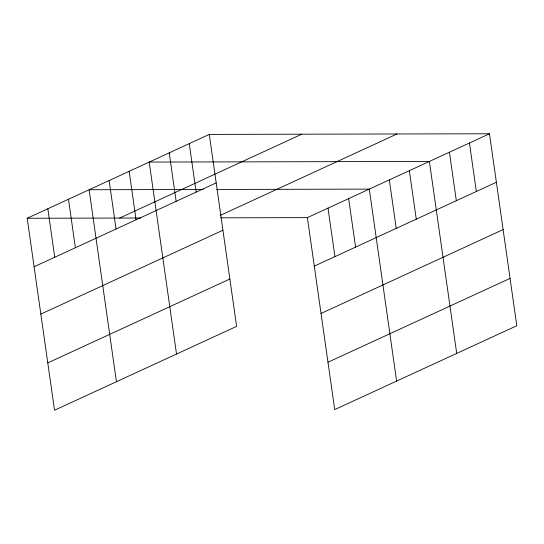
<?xml version="1.0" encoding="UTF-8"?>
<svg xmlns="http://www.w3.org/2000/svg" width="544" height="544" viewBox="0 0 544 544"><rect width="100%" height="100%" fill="white"/><g stroke="black" fill="none" stroke-linecap="round" stroke-linejoin="round"><path stroke-width="0.82" d="M209.29 134.402L236.613 326.373L54.522 410.23L27.2 218.26L209.29 134.402L489.478 133.77L516.8 325.74L334.71 409.598L307.387 217.627L489.478 133.77M119.66 218.056L301.75 134.191M34.102 266.75L216.192 182.886M220.272 215.376L397.018 133.974M40.841 314.099L222.931 230.234M47.784 362.882L229.874 279.018M314.289 266.118L496.38 182.254M321.028 313.466L503.118 229.602M327.971 362.25L510.061 278.392M203.3 189.489L89.114 189.747L116.43 381.718M216.668 189.462L369.301 189.115L396.617 381.086M27.2 218.26L140.556 218.008M220.755 217.824L307.387 217.627M469.452 142.99L476.347 191.481M449.419 152.218L456.321 200.709M456.708 353.416L429.386 161.439L149.199 162.071L176.521 354.042M409.36 170.666L416.262 219.157M389.327 179.894L396.229 228.378M348.663 198.621L355.565 247.112M328.025 208.128L334.927 256.612M189.264 143.623L196.16 192.114M169.232 152.85L176.134 201.334M129.173 171.299L136.075 219.79M109.14 180.526L116.042 229.01M68.476 199.254L75.378 247.744M47.838 208.76L54.74 257.244"/></g></svg>
